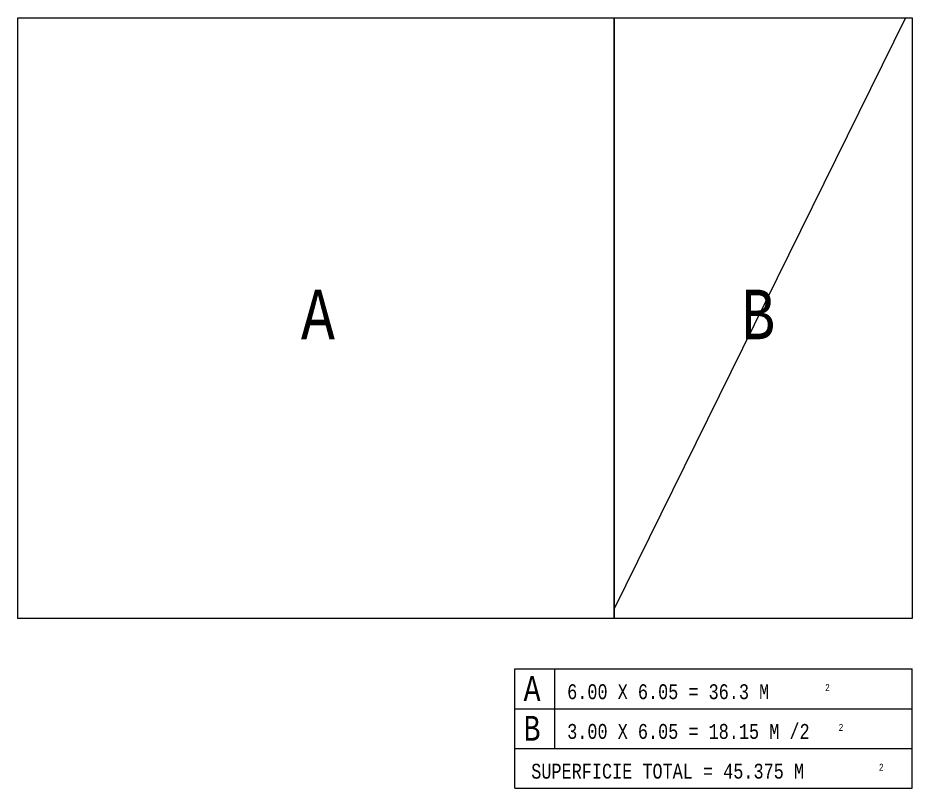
# Model space of a CAD drawing. Header units: metres. Extents: x -87 to 15, y -108 to -10.
# Drawn here: x -56.53 to -47.53, y -95.66 to -87.9 of the extents above; entities that cross this region are included whole.
import ezdxf

# ---------------------------------------------------------------- set-up
doc = ezdxf.new("R2010")
doc.units = ezdxf.units.M
doc.header["$LTSCALE"] = 5
doc.header["$MEASUREMENT"] = 0
doc.layers.add('A-ANNO-TEXT', color=3, linetype='Continuous', lineweight=18)
doc.styles.add('E-ROMANS', font='romans.shx', dxfattribs={"width": 0.8})

msp = doc.modelspace()

# ---------------------------------------------------------------- linework, layer by layer
at = {"layer": 'A-ANNO-TEXT'}
for p, q in [((-47.5966, -87.9046), (-50.5309, -93.8553)), ((-51.5309, -94.4627), (-47.5309, -94.4627)), ((-51.5309, -94.4627), (-51.1309, -94.4627)), ((-51.5309, -95.2627), (-51.5309, -94.4627)), ((-51.1309, -94.4627), (-51.1309, -95.2627)), ((-47.5309, -95.2627), (-47.5309, -94.4627)), ((-51.5309, -94.8627), (-47.5309, -94.8627)), ((-51.5309, -95.6627), (-51.5309, -95.2627)), ((-51.5309, -95.2627), (-47.5309, -95.2627)), ((-51.5309, -95.2627), (-47.5309, -95.2627)), ((-47.5309, -95.6627), (-47.5309, -95.2627)), ((-51.5309, -95.6627), (-47.5309, -95.6627))]:
    msp.add_line(p, q, dxfattribs=at)
for points in [[(-56.5309, -87.9046), (-50.5309, -87.9046), (-50.5309, -93.9546), (-56.5309, -93.9546)], [(-50.5309, -87.9046), (-47.5309, -87.9046), (-47.5309, -93.9546), (-50.5309, -93.9546)]]:
    msp.add_lwpolyline(points, close=True, dxfattribs=at)

# ---------------------------------------------------------------- texts
at = {"layer": 'A-ANNO-TEXT', "attachment_point": 1, "style": 'E-ROMANS'}
for s, insert, char_height, width in [('{\\fMonospac821 BT|b0|i0|c0|p49;A}', (-53.6805, -90.6417), 0.5, 0.433764), ('{\\fMonospac821 BT|b0|i0|c0|p49;B}', (-49.2486, -90.6417), 0.5, 0.4338), ('{\\fMonospac821 BT|b0|i0|c0|p49;A}', (-51.4406, -94.5349), 0.25, 0.218149), ('{\\fMonospac821 BT|b0|i0|c0|p49;6.00 X 6.05 = 36.3 M}', (-51.0025, -94.6165), 0.15, 3.6), ('{\\fMonospac821 BT|b0|i0|c0|p49;2}', (-48.4063, -94.6139), 0.07, 0.1548), ('{\\fMonospac821 BT|b0|i0|c0|p49;B}', (-51.4406, -94.9349), 0.25, 0.2181), ('{\\fMonospac821 BT|b0|i0|c0|p49;3.00 X 6.05 = 18.15 M /2}', (-51.0025, -95.0165), 0.15, 3.6), ('{\\fMonospac821 BT|b0|i0|c0|p49;2}', (-48.2707, -95.0161), 0.07, 0.1548), ('{\\fMonospac821 BT|b0|i0|c0|p49;SUPERFICIE TOTAL = 45.375 M}', (-51.364, -95.417), 0.15, 3.7588), ('{\\fMonospac821 BT|b0|i0|c0|p49;2}', (-47.8647, -95.417), 0.07, 0.1548)]:
    msp.add_mtext(s, dxfattribs=dict(at, insert=insert, char_height=char_height, width=width))

doc.saveas('drawing.dxf')
